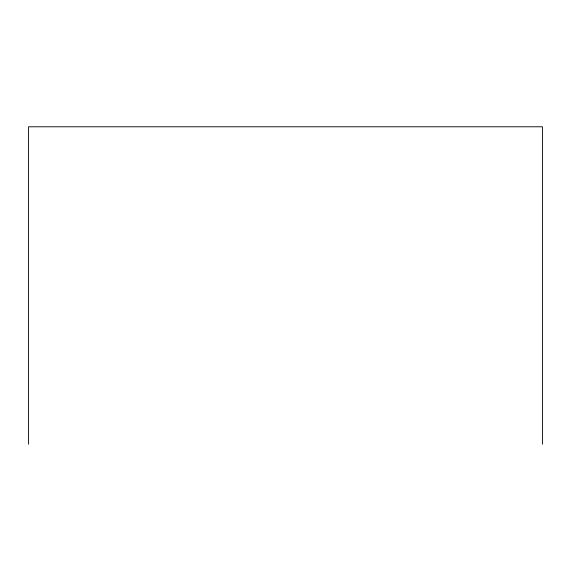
<?xml version="1.0" encoding="UTF-8"?>
<svg xmlns="http://www.w3.org/2000/svg" width="571" height="571" viewBox="0 0 571 571"><rect width="100%" height="100%" fill="white"/><g stroke="black" fill="none" stroke-linecap="round" stroke-linejoin="round"><path stroke-width="0.86" d="M542.45 444.217L542.45 126.783L28.55 126.783L28.55 444.217"/></g></svg>
